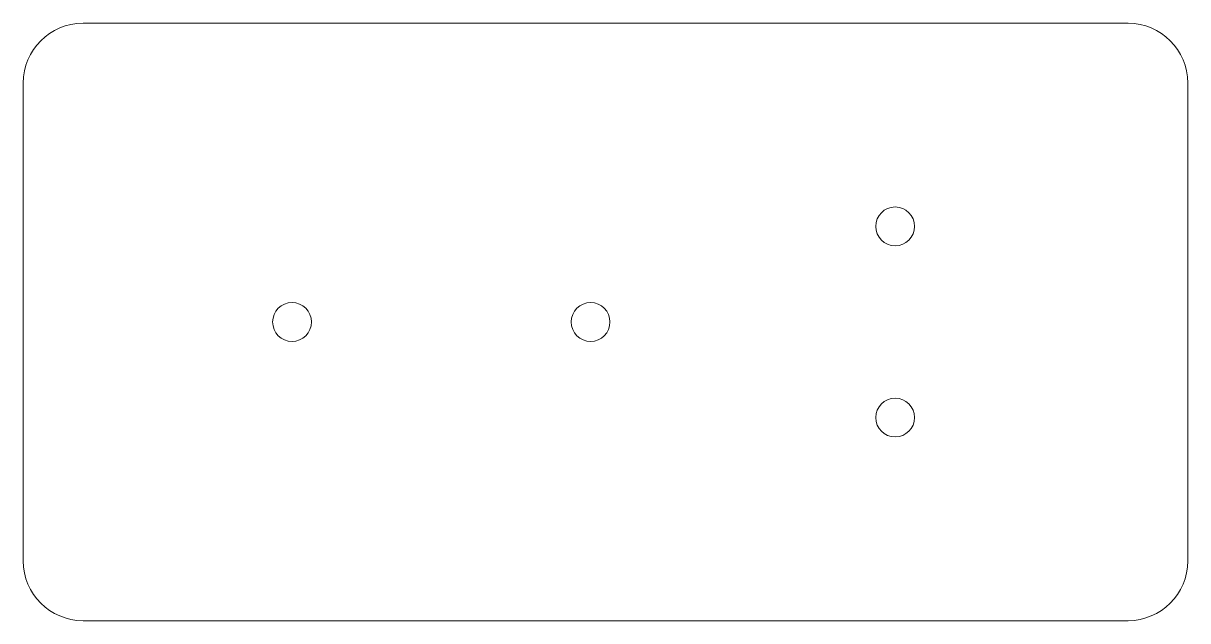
# Model space of a CAD drawing. Header units: millimetres. Extents: x -93 to 102, y -60 to 40.
import ezdxf

# ---------------------------------------------------------------- set-up
doc = ezdxf.new("R2010")
doc.units = ezdxf.units.MM

msp = doc.modelspace()

# ---------------------------------------------------------------- linework, layer by layer
at = {"color": 7, "linetype": 'Continuous', "lineweight": 15}
for p, q in [((92.12, 39.52), (-82.88, 39.52)), ((-92.88, 29.52), (-92.88, -50.48)), ((102.12, -50.48), (102.12, 29.52)), ((-82.88, -60.48), (92.12, -60.48))]:
    msp.add_line(p, q, dxfattribs=at)
for centre in [(53.12, 5.52), (-47.88, -10.48), (2.12, -10.48), (53.12, -26.48)]:
    msp.add_circle(centre, 3.25, dxfattribs=at)
for centre, start, end in [((-82.88, 29.52), 90, 180), ((92.12, 29.52), 0, 90), ((-82.88, -50.48), 180, 270), ((92.12, -50.48), 270, 0)]:
    msp.add_arc(centre, 10, start, end, dxfattribs=at)

doc.saveas('drawing.dxf')
